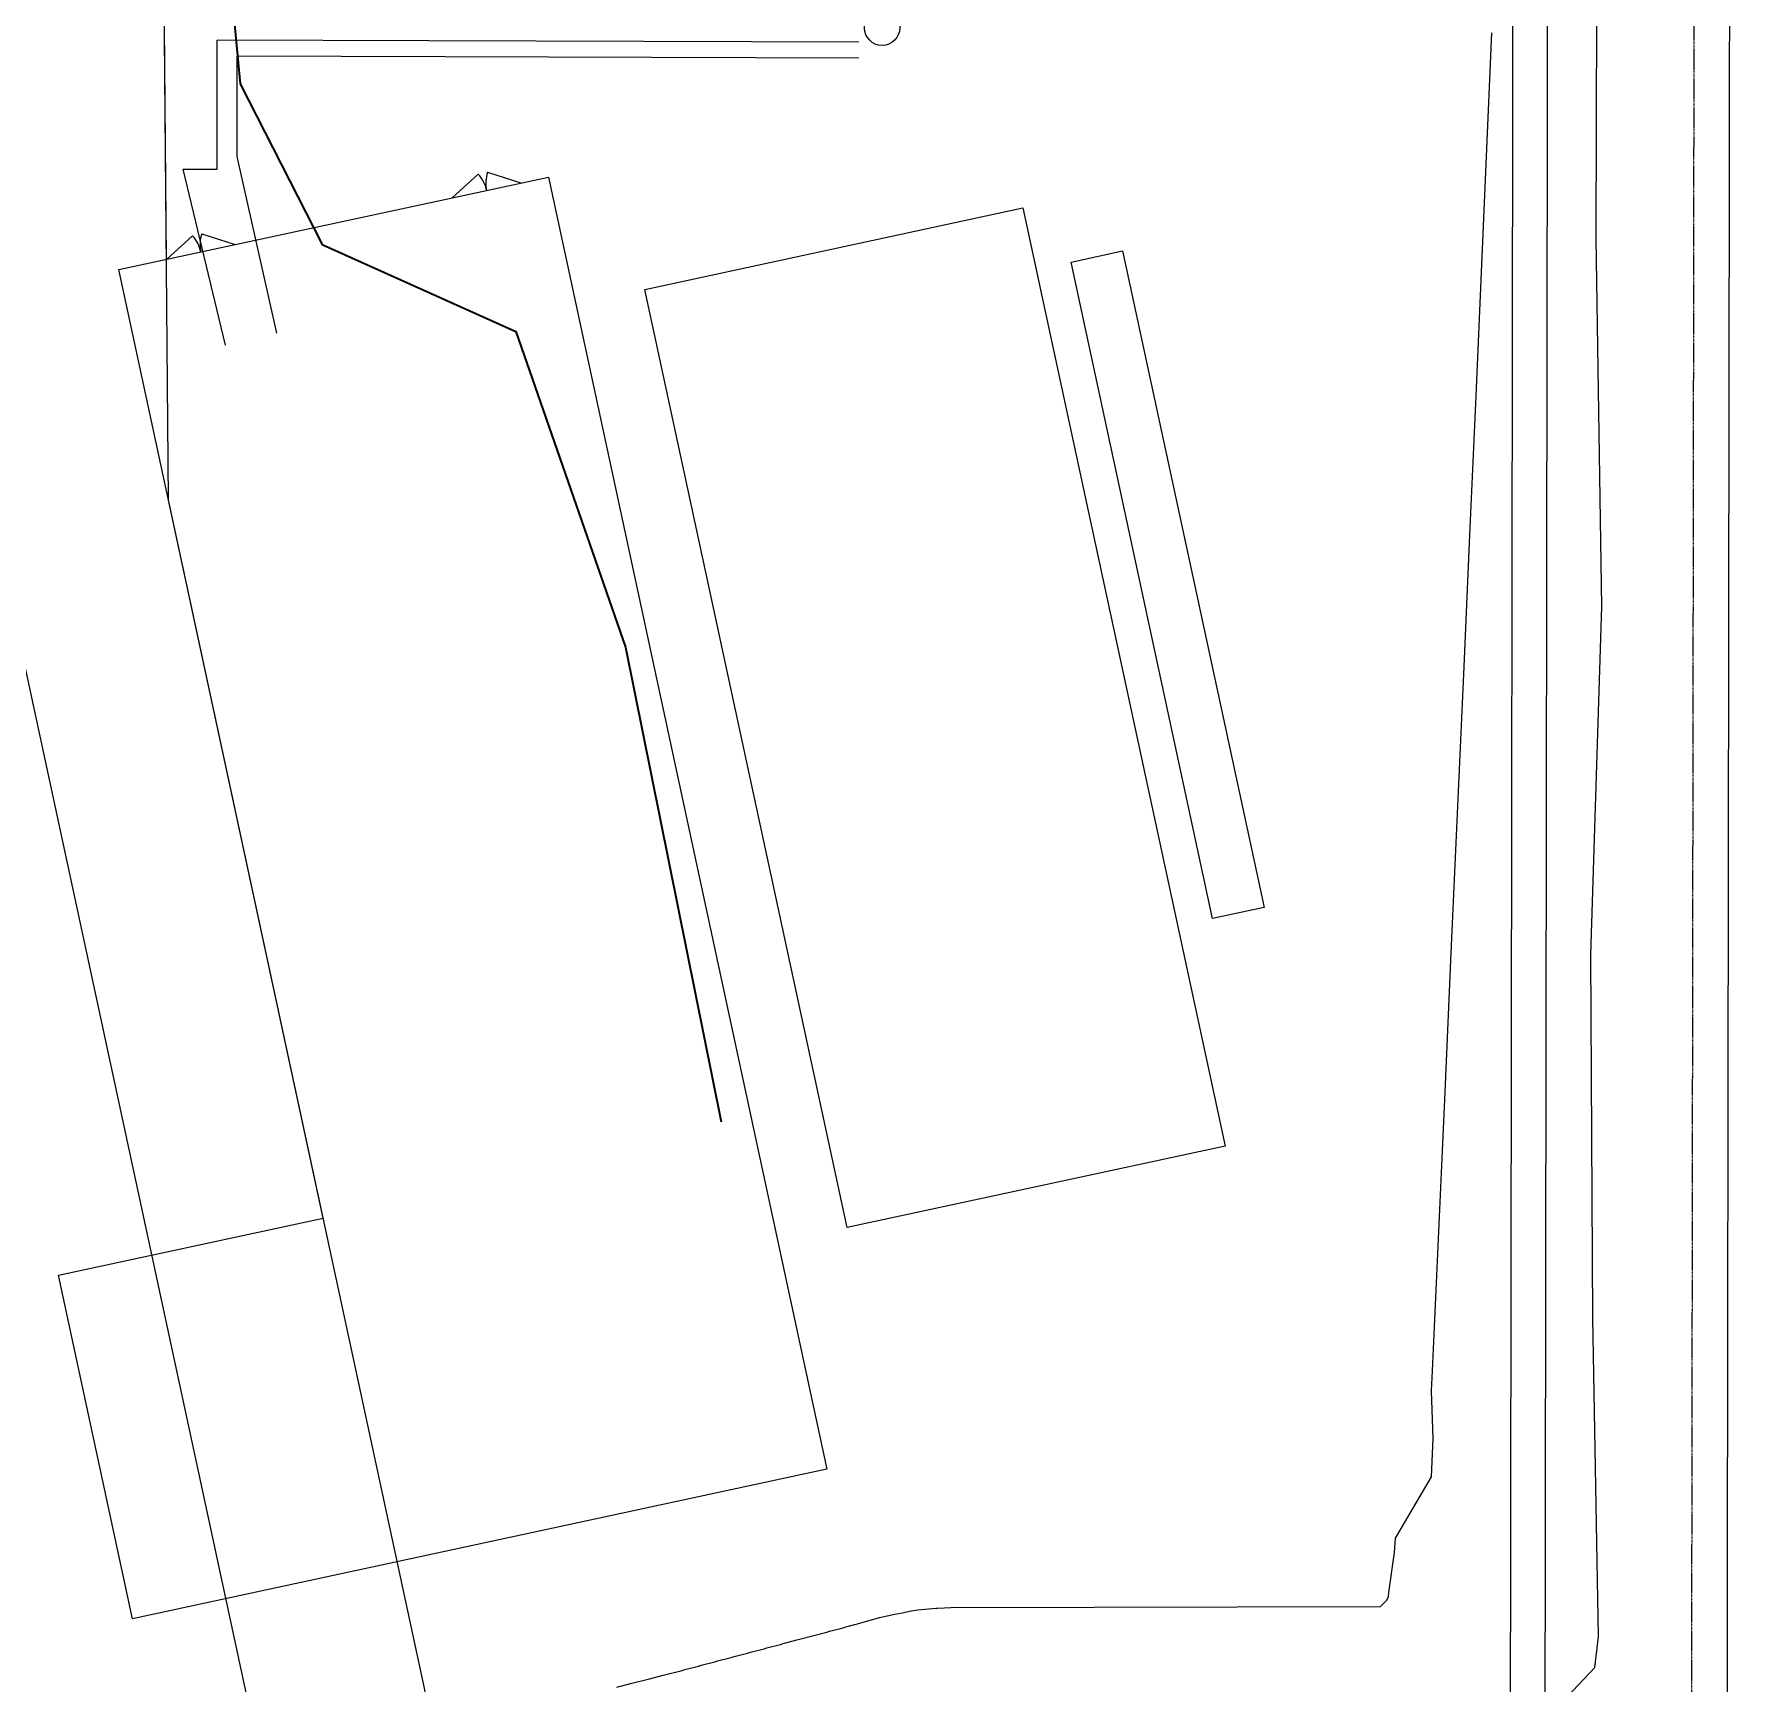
# Model space of a CAD drawing. Header units: feet. Extents: x 2383389 to 2386040, y 1992760 to 1995674.
# Drawn here: x 2385048.8 to 2385533.5, y 1993170.2 to 1993639.5 of the extents above; entities that cross this region are included whole.
import ezdxf
from ezdxf.lldxf.tags import DXFTag

# ---------------------------------------------------------------- set-up
doc = ezdxf.new("R2010")
doc.units = ezdxf.units.FT
doc.header["$MEASUREMENT"] = 0
doc.linetypes.add('DASHED2', pattern=[0.375, 0.25, -0.125])
doc.linetypes.add('PHANTOM2', pattern=[1.25, 0.625, -0.125, 0.125, -0.125, 0.125, -0.125])
for name, color, linetype in [('0 Feature Lines', 90, 'Continuous'), ('CJ-TOPO-CONC', 50, 'Continuous'), ('CJ-TOPO-PIPE', 11, 'PHANTOM2'), ('CJ-TOPO-ROAD', 52, 'Continuous')]:
    doc.layers.add(name, color=color, linetype=linetype)
for name, color, linetype, lineweight, true_color in [('C-FENC', 1, 'Fence', 0, 0xff0000), ('C-PRKG-GRVL', 7, 'Continuous', 0, 0xadadad), ('C-TOPO-MAJR', 5, 'Continuous', 0, 0x0000ff), ('V-ESMT-ACCS', 1, 'DASHED8', 0, 0xff0000), ('V-ESMT-NGAS', 1, 'DASHED8', 0, 0xff0000), ('V-ESMT-UTIL', 1, 'DASHED8', 0, 0xff0000), ('V-PROP-LINE', 7, 'PHANTOM4', 0, 0x007299), ('V-PROP-SBCK', 1, 'DASHED2', 0, 0xff0000)]:
    doc.layers.add(name, color=color, linetype=linetype, lineweight=lineweight, true_color=true_color)
tags = doc.linetypes.add('DASHED8', pattern=[0.09375, 0.0625, -0.03125]).pattern_tags.tags
tags[6:7] = [DXFTag(74, 4), DXFTag(75, 0), DXFTag(340, '0'), DXFTag(46, 0.03937), DXFTag(50, 0.0), DXFTag(44, 0.0), DXFTag(45, 0.0)]
tags[4:5] = [DXFTag(74, 4), DXFTag(75, 0), DXFTag(340, '0'), DXFTag(46, 0.03937), DXFTag(50, 0.0), DXFTag(44, 0.0), DXFTag(45, 0.0)]
tags = doc.linetypes.add('Fence', pattern=[393.7, 393.7]).pattern_tags.tags
tags[4:5] = [DXFTag(74, 4), DXFTag(75, 0), DXFTag(340, '0'), DXFTag(46, 0.03937), DXFTag(50, 0.0), DXFTag(44, 0.0), DXFTag(45, 0.0)]
tags = doc.linetypes.add('PHANTOM4', pattern=[0.625, 0.3125, -0.0625, 0.0625, -0.0625, 0.0625, -0.0625]).pattern_tags.tags
tags[14:15] = [DXFTag(74, 4), DXFTag(75, 0), DXFTag(340, '0'), DXFTag(46, 0.03937), DXFTag(50, 0.0), DXFTag(44, 0.0), DXFTag(45, 0.0)]
tags[12:13] = [DXFTag(74, 4), DXFTag(75, 0), DXFTag(340, '0'), DXFTag(46, 0.03937), DXFTag(50, 0.0), DXFTag(44, 0.0), DXFTag(45, 0.0)]
tags[10:11] = [DXFTag(74, 4), DXFTag(75, 0), DXFTag(340, '0'), DXFTag(46, 0.03937), DXFTag(50, 0.0), DXFTag(44, 0.0), DXFTag(45, 0.0)]
tags[8:9] = [DXFTag(74, 4), DXFTag(75, 0), DXFTag(340, '0'), DXFTag(46, 0.03937), DXFTag(50, 0.0), DXFTag(44, 0.0), DXFTag(45, 0.0)]
tags[6:7] = [DXFTag(74, 4), DXFTag(75, 0), DXFTag(340, '0'), DXFTag(46, 0.03937), DXFTag(50, 0.0), DXFTag(44, 0.0), DXFTag(45, 0.0)]
tags[4:5] = [DXFTag(74, 4), DXFTag(75, 0), DXFTag(340, '0'), DXFTag(46, 0.03937), DXFTag(50, 0.0), DXFTag(44, 0.0), DXFTag(45, 0.0)]

msp = doc.modelspace()

# ---------------------------------------------------------------- linework, layer by layer
at = {"layer": '0 Feature Lines', "color": 6, "lineweight": 5}
msp.add_circle((2385290.059, 1993641.274), 5, dxfattribs=at)
at = {"layer": 'C-FENC'}
msp.add_lwpolyline([(2384222.09225, 1994857.72656), (2384222.09225, 1993876.28395), (2384140.65788, 1993876.28395), (2384140.66481, 1993205.48535), (2383580.36018, 1993205.48535), (2383580.36018, 1992828.49881), (2383746.22675, 1992799.58631), (2384140.66917, 1992799.58631), (2385152.5181, 1992814.09976), (2385492.77755, 1993174.83628), (2385493.80261, 1993183.73072), (2385492.22955, 1993274.29782), (2385491.64903, 1993377.60393), (2385494.82474, 1993476.70764), (2385493.17033, 1993581.35254), (2385493.4649, 1993678.3959), (2385493.56311, 1993773.51511), (2385494.07787, 1993828.44199), (2385493.20647, 1993920.67855), (2385493.49173, 1994053.51003), (2385494.38415, 1994136.10045), (2385494.78908, 1994275.94596)], dxfattribs=at)
at = {"layer": 'C-FENC', "flags": 128}
msp.add_lwpolyline([(2385195.15252, 1993598.82991), (2385274.33398, 1993231.26183), (2385076.86389, 1993188.72285), (2385055.805, 1993286.48032), (2385131.07825, 1993302.69567), (2385072.95569, 1993572.50629)], close=True, dxfattribs=at)
for points in [[(2385167.7811, 1993592.93032), (2385175.1935, 1993599.64272)], [(2385177.81229, 1993600.2073), (2385187.33193, 1993597.1452)], [(2385086.48506, 1993575.42078), (2385093.89745, 1993582.13319)], [(2385096.51624, 1993582.69776), (2385106.03588, 1993579.63566)]]:
    msp.add_lwpolyline(points, dxfattribs=at)
at = {"layer": 'C-FENC'}
for centre, start, end in [((2385167.7811, 1993592.93032), 12.1750468, 42.1628761), ((2385187.33215, 1993597.14415), 162.1637027, 192.1507064), ((2385086.48506, 1993575.42078), 12.1750468, 42.1628761), ((2385106.03611, 1993579.63461), 162.1637027, 192.1507064)]:
    msp.add_arc(centre, 10, start, end, dxfattribs=at)
at = {"layer": 'C-PRKG-GRVL', "flags": 128}
msp.add_lwpolyline([(2385086.48506, 1993575.42078), (2385083.74181, 1993896.04815), (2385090.35686, 1993896.02885), (2385090.44437, 1993926.02943)], dxfattribs=at)
at = {"layer": 'C-TOPO-MAJR', "elevation": 270}
msp.add_lwpolyline([(2385214.60514, 1993169.29445), (2385218.48298, 1993170.30099), (2385219.24769, 1993170.47721), (2385223.12552, 1993171.48374), (2385223.89023, 1993171.65997), (2385227.76807, 1993172.6665), (2385228.53278, 1993172.84272), (2385232.41061, 1993173.84926), (2385233.17532, 1993174.02548), (2385233.95417, 1993174.25734), (2385237.83201, 1993175.26387), (2385238.61085, 1993175.49573), (2385242.48869, 1993176.50227), (2385243.26754, 1993176.73412), (2385247.14537, 1993177.74066), (2385247.92422, 1993177.97252), (2385251.80206, 1993178.97905), (2385252.5809, 1993179.21091), (2385256.45874, 1993180.21745), (2385257.23759, 1993180.4493), (2385261.11542, 1993181.45584), (2385261.89427, 1993181.6877), (2385265.77211, 1993182.69423), (2385266.55095, 1993182.92609), (2385274.30663, 1993184.93916), (2385275.08547, 1993185.17102), (2385278.96331, 1993186.17755), (2385279.74216, 1993186.40941), (2385282.26229, 1993187.06354), (2385283.04114, 1993187.2954), (2385284.40126, 1993187.64843), (2385289.32813, 1993189.08549), (2385293.68381, 1993190.06733), (2385295.88869, 1993190.42245), (2385297.80655, 1993190.86808), (2385300.15842, 1993191.24688), (2385305.43983, 1993191.76419), (2385305.80123, 1993191.77482), (2385309.62186, 1993191.93284), (2385431.78193, 1993192.2137), (2385433.60411, 1993194.00211), (2385434.08218, 1993195.04726), (2385434.1575, 1993196.15755), (2385435.83929, 1993207.56466), (2385436.109, 1993211.6583), (2385446.30802, 1993229.08148), (2385446.8042, 1993239.99927), (2385446.30496, 1993253.52575), (2385446.57898, 1993259.22167), (2385450.17303, 1993338.51543), (2385451.96074, 1993378.14928), (2385453.74097, 1993417.77266), (2385455.51252, 1993457.38389), (2385457.27392, 1993496.98089), (2385459.02331, 1993536.5611), (2385460.75841, 1993576.1213), (2385462.47627, 1993615.65736), (2385463.51962, 1993639.88848)], dxfattribs=at)
at = {"layer": 'CJ-TOPO-CONC', "color": 3, "lineweight": 5}
msp.add_lwpolyline([(2385222.57347, 1993566.87174), (2385330.10417, 1993590.04819), (2385387.62391, 1993323.17654), (2385280.0932, 1993300.00009)], close=True, dxfattribs=at)
at = {"layer": 'CJ-TOPO-CONC', "lineweight": 5}
msp.add_lwpolyline([(2385358.47733, 1993577.80495), (2385398.72008, 1993391.09255), (2385384.0568, 1993387.93213), (2385343.81406, 1993574.64453)], close=True, dxfattribs=at)
at = {"layer": 'CJ-TOPO-PIPE', "color": 6, "linetype": 'Continuous', "lineweight": 5, "ltscale": 10}
msp.add_line((2385161.1343, 1993637.54293), (2385100.90308, 1993637.72161), dxfattribs=at)
at = {"layer": 'CJ-TOPO-PIPE', "color": 6, "linetype": 'Continuous', "lineweight": 5}
for p, q in [((2385100.90308, 1993601.11176), (2385100.90308, 1993637.72161)), ((2385283.387, 1993637.18026), (2385161.1343, 1993637.54293)), ((2385106.63798, 1993604.64345), (2385106.63798, 1993633.19749)), ((2385283.46074, 1993632.65024), (2385165.74841, 1993633.01455)), ((2385117.892, 1993554.385), (2385106.63798, 1993604.64345)), ((2385103.28, 1993551.055), (2385091.21308, 1993601.11176)), ((2385091.21308, 1993601.11176), (2385100.90308, 1993601.11176))]:
    msp.add_line(p, q, dxfattribs=at)
at = {"layer": 'CJ-TOPO-PIPE', "color": 6, "linetype": 'Continuous', "lineweight": 5, "ltscale": 5}
msp.add_line((2385165.74841, 1993633.01455), (2385106.63798, 1993633.19749), dxfattribs=at)
at = {"layer": 'CJ-TOPO-ROAD', "lineweight": 35, "flags": 128}
msp.add_lwpolyline([(2383558.52368, 1993959.18288), (2384266.83712, 1993906.69952), (2384508.29346, 1993877.51184), (2384917.6999, 1993887.64909), (2385021.06807, 1993917.80378), (2385092.43255, 1993881.76521), (2385099.23793, 1993832.67187), (2385093.0069, 1993776.85954), (2385107.44338, 1993625.38635), (2385130.79385, 1993579.62486), (2385185.8578, 1993554.85451), (2385217.07223, 1993465.14693), (2385244.28183, 1993330.10907)], dxfattribs=at)
at = {"layer": 'V-ESMT-ACCS', "flags": 128}
msp.add_lwpolyline([(2385482.86697, 1992797.55141, -0.015196379), (2385478.40342, 1992951.64214), (2385480.50186, 1994417.55064, 0.284650136), (2385168.55837, 1994922.70902), (2385072.06171, 1994970.87556, -0.213311834), (2384769.75987, 1995339.01872)], format="xyb", dxfattribs=at)
at = {"layer": 'V-ESMT-NGAS', "ltscale": 2, "flags": 128}
msp.add_lwpolyline([(2384860.61356, 1994160.10164), (2384876.21662, 1994160.12167), (2384905.33422, 1994149.59477), (2385005.00363, 1994063.22858), (2385023.22962, 1994035.76876), (2385032.81232, 1994004.47114), (2385037.11613, 1993501.4477), (2385161.93082, 1992922.04567), (2385185.45222, 1992880.59596), (2385225.80134, 1992842.9569), (2385259.90751, 1992879.51875), (2385225.15858, 1992911.93376), (2385209.19676, 1992940.06189), (2385087.0706, 1993506.98349), (2385082.74834, 1994012.16316), (2385068.90989, 1994057.3603), (2385042.89533, 1994096.55461), (2384931.06293, 1994193.46035), (2384884.94629, 1994210.13292), (2384860.54939, 1994210.1016)], dxfattribs=at)
at = {"layer": 'V-ESMT-UTIL', "ltscale": 0.5, "flags": 128}
msp.add_lwpolyline([(2385480.50186, 1994417.55064), (2385470.50187, 1994417.56495), (2385468.40343, 1992951.65645, 0.014169388), (2385472.28563, 1992807.40034, 0.014169388)], format="xyb", dxfattribs=at)
at = {"layer": 'V-PROP-LINE'}
msp.add_lwpolyline([(2383582.86882, 1995288.24509, -0.409248432), (2383617.36361, 1995323.1522), (2385533.492, 1995349.534), (2385529.83981, 1992798.22661), (2383575.6017, 1992770.13557), (2383582.86882, 1995288.24509)], format="xyb", dxfattribs=at)
at = {"layer": 'V-PROP-SBCK', "flags": 128}
msp.add_lwpolyline([(2384229.19021, 1993862.79286), (2384153.75838, 1993863.01289), (2384151.80464, 1993193.20431), (2383591.82743, 1993194.83769), (2383590.66011, 1992790.35409), (2385519.86823, 1992818.08534), (2385523.42021, 1995299.39059), (2383597.82454, 1995272.87844), (2383593.83261, 1993889.64622), (2384016.83188, 1993888.41239), (2384019.68339, 1994866.00722), (2384232.11464, 1994865.38759)], close=True, dxfattribs=at)

doc.saveas('drawing.dxf')
